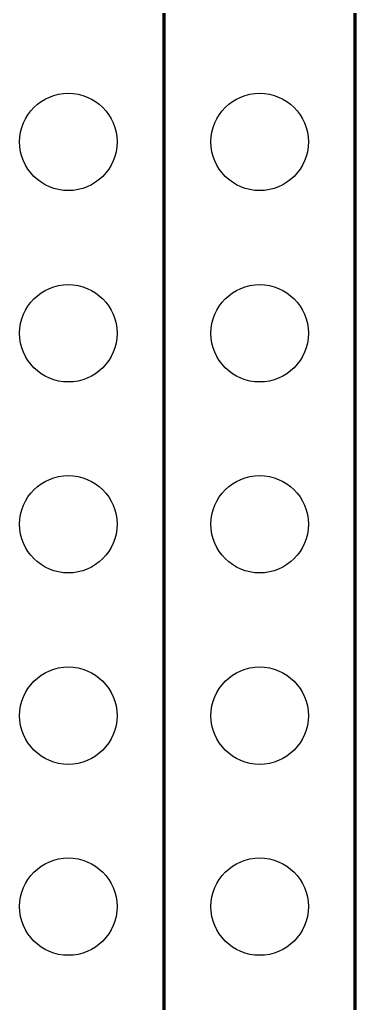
# Model space of a CAD drawing. Header units: millimetres. Extents: x -109 to -14.2, y -107.5 to -24.7.
# Drawn here: x -71.39 to -66.93, y -66.12 to -53.06 of the extents above; entities that cross this region are included whole.
import ezdxf

# ---------------------------------------------------------------- set-up
doc = ezdxf.new("R2010")
doc.units = ezdxf.units.MM
doc.header["$MEASUREMENT"] = 0
doc.layers.add('layer 1', color=7, linetype='Continuous')

msp = doc.modelspace()

# ---------------------------------------------------------------- linework, layer by layer
at = {"layer": 'layer 1', "color": 0}
for centre in [(-70.745, -54.681), (-68.202, -54.681), (-70.745, -57.223), (-68.202, -57.223), (-70.745, -59.759), (-68.202, -59.759), (-70.745, -62.302), (-68.202, -62.302), (-70.745, -64.838), (-68.202, -64.838)]:
    msp.add_ellipse(centre, major_axis=(0, 0.647), ratio=1, dxfattribs=at)
at = {"layer": 'layer 1', "color": 0, "lineweight": 80}
for points in [[(-69.473, -91.504), (-69.473, -91.504), (-69.473, -40.715), (-69.473, -40.715)], [(-69.473, -91.504), (-69.473, -91.504), (-69.473, -40.715), (-69.473, -40.715)], [(-66.931, -91.504), (-66.931, -91.504), (-66.931, -40.715), (-66.931, -40.715)]]:
    msp.add_open_spline(points, degree=3, dxfattribs=at)

doc.saveas('drawing.dxf')
